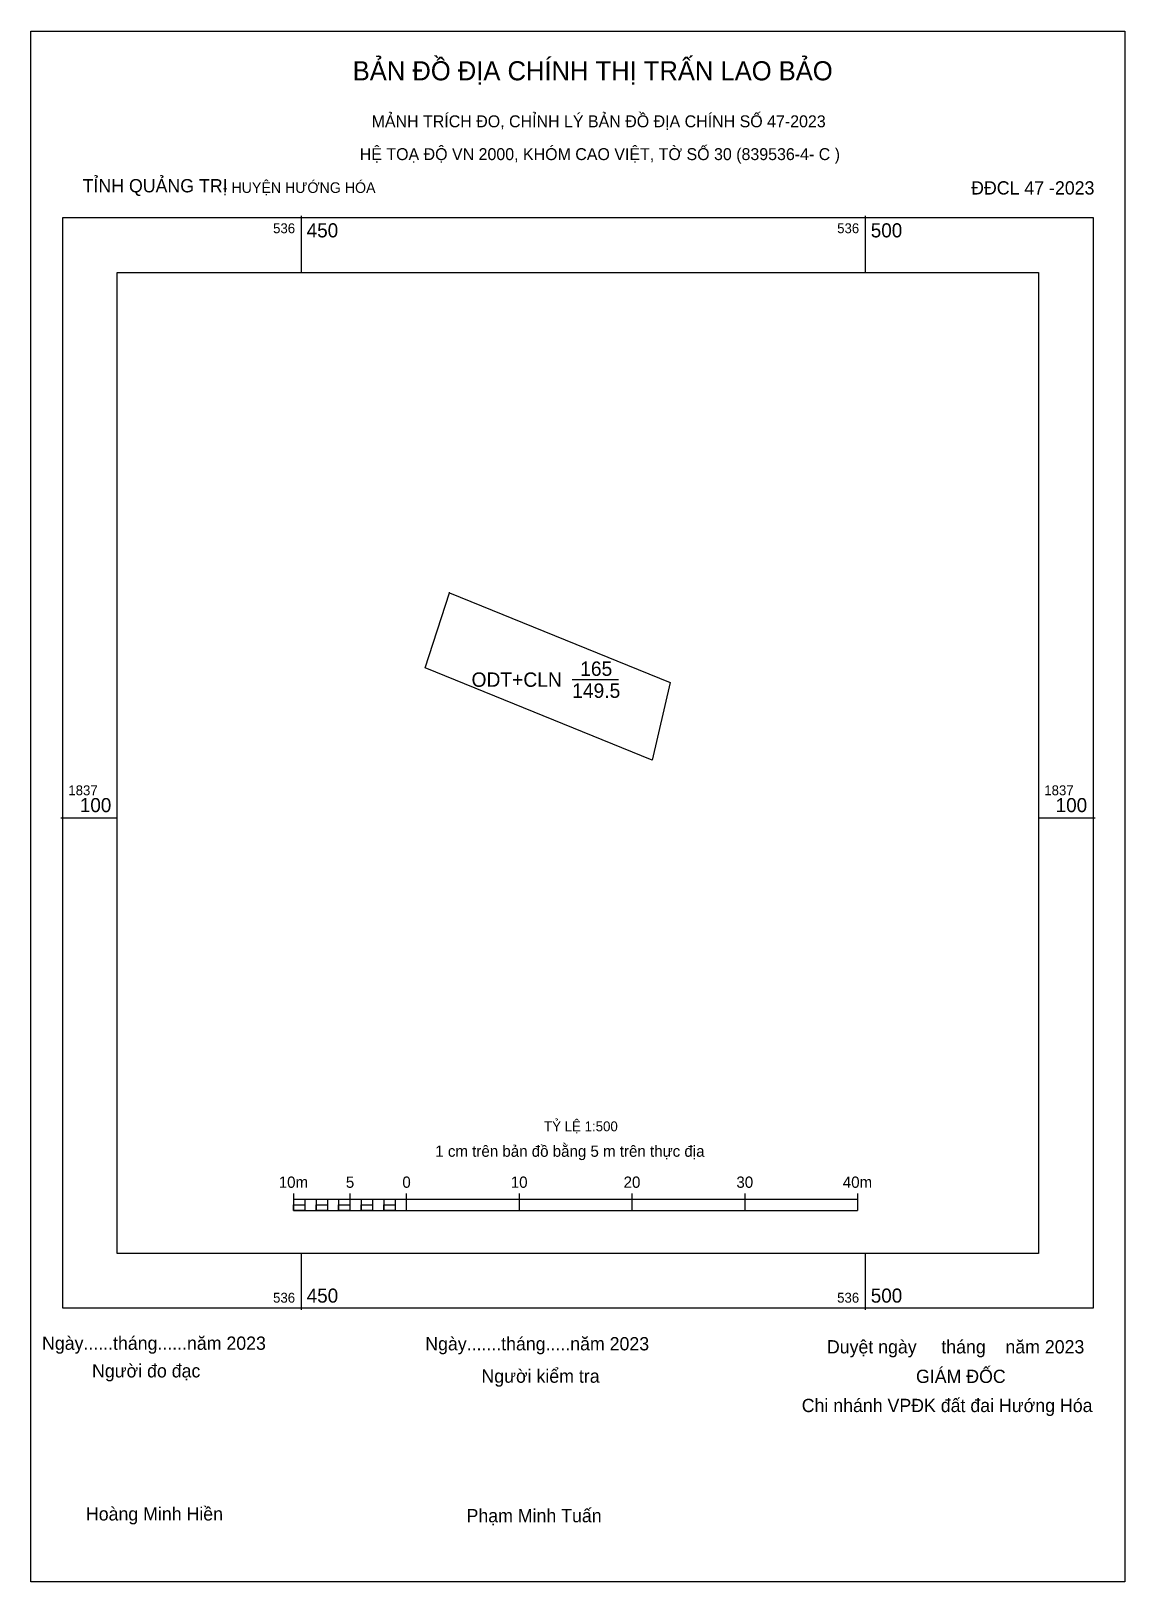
# Model space of a CAD drawing. Extents: x 536426 to 536523, y 1837032 to 1837170.
import ezdxf

# ---------------------------------------------------------------- set-up
doc = ezdxf.new("R2010")
doc.units = 0
for name, color, linetype in [('Level 1', 7, 'Continuous'), ('Level 10', 7, 'Continuous'), ('Level 13', 7, 'Continuous'), ('Level 19', 7, 'Continuous'), ('Level 27', 7, 'Continuous'), ('Level 6', 7, 'Continuous'), ('Level 62', 7, 'Continuous'), ('Level 63', 7, 'Continuous')]:
    doc.layers.add(name, color=color, linetype=linetype)

msp = doc.modelspace()

# ---------------------------------------------------------------- linework, layer by layer
at = {"layer": 'Level 1'}
msp.add_lwpolyline([(536426.06, 1837169.74), (536523.03, 1837169.74), (536523.03, 1837032.26), (536426.06, 1837032.26)], close=True, dxfattribs=at)
at = {"layer": 'Level 10'}
msp.add_lwpolyline([(536460.99, 1837113.28), (536463.15, 1837119.94), (536482.72, 1837111.99), (536481.12, 1837105.11)], close=True, dxfattribs=at)
at = {"layer": 'Level 19'}
msp.add_line((536474.03, 1837112.25), (536478.15, 1837112.25), dxfattribs=at)
at = {"layer": 'Level 27'}
msp.add_line((536463.15, 1837119.94), (536463.17, 1837119.99), dxfattribs=at)
at = {"layer": 'Level 62'}
msp.add_lwpolyline([(536433.71, 1837148.35), (536515.38, 1837148.35), (536515.38, 1837061.37), (536433.71, 1837061.37)], close=True, dxfattribs=at)
at = {"layer": 'Level 63'}
for p, q in [((536450, 1837153.35), (536450, 1837148.35)), ((536500, 1837153.35), (536500, 1837148.35)), ((536428.71, 1837100), (536433.71, 1837100)), ((536515.38, 1837100), (536520.38, 1837100)), ((536449.33, 1837066.7), (536449.33, 1837065.2)), ((536449.33, 1837066.2), (536499.33, 1837066.2)), ((536450.33, 1837066.2), (536450.33, 1837065.2)), ((536451.33, 1837066.2), (536451.33, 1837065.2)), ((536452.33, 1837066.2), (536452.33, 1837065.2)), ((536453.33, 1837066.2), (536453.33, 1837065.2)), ((536454.33, 1837066.7), (536454.33, 1837065.2)), ((536454.33, 1837066.2), (536454.33, 1837065.2)), ((536455.33, 1837066.2), (536455.33, 1837065.2)), ((536456.33, 1837066.2), (536456.33, 1837065.2)), ((536457.33, 1837066.2), (536457.33, 1837065.2)), ((536458.33, 1837066.2), (536458.33, 1837065.2)), ((536459.33, 1837066.7), (536459.33, 1837065.2)), ((536459.33, 1837066.2), (536459.33, 1837065.2)), ((536469.33, 1837066.7), (536469.33, 1837065.2)), ((536479.33, 1837066.7), (536479.33, 1837065.2)), ((536489.33, 1837066.7), (536489.33, 1837065.2)), ((536499.33, 1837066.7), (536499.33, 1837065.2)), ((536449.33, 1837065.2), (536499.33, 1837065.2)), ((536450, 1837061.37), (536450, 1837056.37)), ((536500, 1837061.37), (536500, 1837056.37))]:
    msp.add_line(p, q, dxfattribs=at)
for points in [[(536428.87, 1837153.2), (536520.22, 1837153.2), (536520.22, 1837056.52), (536428.87, 1837056.52)], [(536449.33, 1837065.7), (536450.33, 1837065.7), (536450.33, 1837065.2), (536449.33, 1837065.2)], [(536449.33, 1837065.7), (536450.33, 1837065.7), (536450.33, 1837065.2), (536449.33, 1837065.2)], [(536451.33, 1837065.7), (536452.33, 1837065.7), (536452.33, 1837065.2), (536451.33, 1837065.2)], [(536453.33, 1837065.7), (536454.33, 1837065.7), (536454.33, 1837065.2), (536453.33, 1837065.2)], [(536455.33, 1837065.7), (536456.33, 1837065.7), (536456.33, 1837065.2), (536455.33, 1837065.2)], [(536457.33, 1837065.7), (536458.33, 1837065.7), (536458.33, 1837065.2), (536457.33, 1837065.2)]]:
    msp.add_lwpolyline(points, close=True, dxfattribs=at)

# ---------------------------------------------------------------- texts
at = {"layer": 'Level 1'}
for s, height, p in [('BẢN ĐỒ ĐỊA CHÍNH THỊ TRẤN LAO BẢO', 1.694, (536454.58, 1837165.37)), (' MẢNH TRÍCH ĐO, CHỈNH LÝ BẢN ĐỒ ĐỊA CHÍNH SỐ 47-2023', 1.058, (536455.86, 1837161.21)), ('TỈNH QUẢNG TRỊ', 1.176, (536430.64, 1837155.44)), (' - HUYỆN HƯỚNG HÓA', 0.9405, (536442.71, 1837155.39)), (' ĐĐCL 47 -2023', 1.176, (536508.96, 1837155.25)), ('Ngày......tháng......năm 2023', 1.1759, (536427.04, 1837052.84)), ('Ngày.......tháng.....năm 2023', 1.1759, (536461.01, 1837052.79)), ('  Duyệt ngày     tháng    năm 2023', 1.1759, (536495.74, 1837052.52)), ('Người đo đạc', 1.1759, (536431.47, 1837050.39)), ('Người kiểm tra', 1.176, (536465.99, 1837049.92)), ('GIÁM ĐỐC', 1.176, (536504.51, 1837049.9)), ('Chi nhánh VPĐK đất đai Hướng Hóa', 1.176, (536494.38, 1837047.32)), ('Hoàng Minh Hiền', 1.1759, (536430.93, 1837037.71)), ('Phạm Minh Tuấn', 1.1759, (536464.67, 1837037.55))]:
    msp.add_text(s, height=height, dxfattribs=at).set_placement(p)
at = {"layer": 'Level 13'}
for s, p in [('165', (536474.74, 1837112.58)), ('ODT+CLN', (536465.11, 1837111.61)), ('149.5', (536474.03, 1837110.63))]:
    msp.add_text(s, height=1.275, dxfattribs=at).set_placement(p)
at = {"layer": 'Level 6'}
for s, height, p in [(' HỆ TOẠ ĐỘ VN 2000, KHÓM CAO VIỆT, TỜ SỐ 30 (839536-4- C )', 1.058, (536454.81, 1837158.3)), ('TỶ LỆ 1:500', 0.879, (536471.54, 1837072.21))]:
    msp.add_text(s, height=height, dxfattribs=at).set_placement(p)
at = {"layer": 'Level 63'}
for s, height, p in [('536', 0.875, (536447.52, 1837151.82)), ('450', 1.25, (536450.5, 1837151.45)), ('536', 0.875, (536497.52, 1837151.82)), ('500', 1.25, (536500.5, 1837151.45)), ('1837', 0.875, (536429.37, 1837102)), ('1837', 0.875, (536515.88, 1837102)), ('100', 1.25, (536430.39, 1837100.5)), ('100', 1.25, (536516.89, 1837100.5)), ('1 cm trên bản đồ bằng 5 m trên thực địa', 1, (536461.9, 1837069.95)), ('10m', 1, (536448.02, 1837067.2)), ('5', 1, (536453.97, 1837067.2)), ('0', 1, (536458.98, 1837067.2)), ('10', 1, (536468.59, 1837067.2)), ('20', 1, (536478.59, 1837067.2)), ('30', 1, (536488.59, 1837067.2)), ('40m', 1, (536498.02, 1837067.2)), ('536', 0.875, (536447.52, 1837057.02)), ('450', 1.25, (536450.5, 1837057.02)), ('536', 0.875, (536497.52, 1837057.02)), ('500', 1.25, (536500.5, 1837057.02))]:
    msp.add_text(s, height=height, dxfattribs=at).set_placement(p)

doc.saveas('drawing.dxf')
